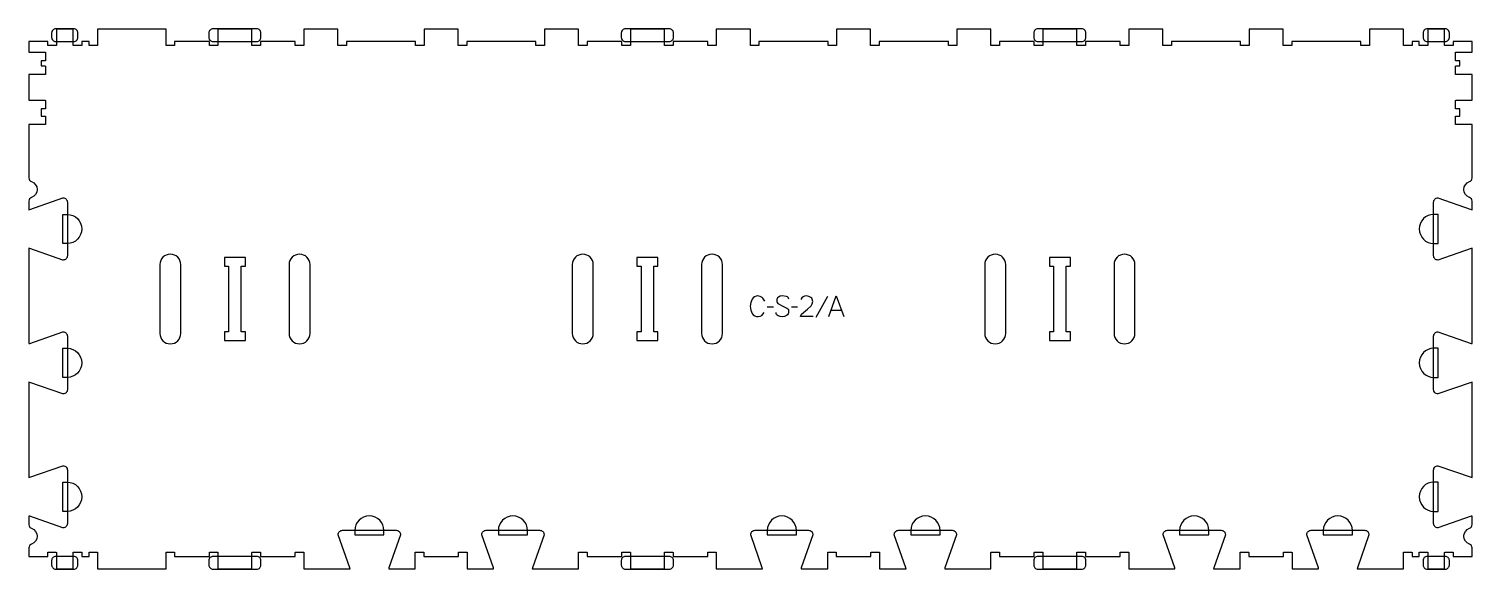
# Model space of a CAD drawing. Header units: millimetres. Extents: x -1047 to 1052, y -398 to 389.
import ezdxf

# ---------------------------------------------------------------- set-up
doc = ezdxf.new("R2010")
doc.units = ezdxf.units.MM
for name, color, linetype, true_color in [('1_ANYTOOL_1MMDEEP_LABELS_S', 2, 'Continuous', 0xffff00), ('3_ANYTOOL_CUTTHROUGH_INSID', 4, 'Continuous', 0x00ffff), ('4_ANYTOOL_CUTTHROUGH_OUTSI', 5, 'Continuous', 0x0000ff), ('5_ANYTOOL_HALF_MILL_9MM_IN', 3, 'Continuous', 0x00ff00)]:
    doc.layers.add(name, color=color, linetype=linetype, true_color=true_color)

msp = doc.modelspace()

# ---------------------------------------------------------------- linework, layer by layer
at = {"layer": '1_ANYTOOL_1MMDEEP_LABELS_S'}
for p, q in [((35.8, -16.1), (27, -16.2)), ((70.9, -16.1), (62.1, -16.2)), ((114.7, -0.5), (97.5, -31.2)), ((119.9, -20.4), (134.8, -20.4))]:
    msp.add_line(p, q, dxfattribs=at)
msp.add_lwpolyline([(23.2, -7.5, 0.131103), (19.4, -2.1), (16.6, -0.5), (13.3, 0), (10.7, -0.3), (8.5, -1.2), (6.6, -2.7), (5, -4.7), (2.9, -9.6), (2.2, -15), (2.9, -20.4), (5, -25.3), (6.6, -27.4), (8.6, -28.8), (11, -29.7), (13.7, -30), (16.5, -29.6), (18.9, -28.4), (22.5, -24.2)], format="xyb", dxfattribs=at)
for points in [[(58.1, -4.6), (57.9, -3.2), (57.2, -2.1), (56.2, -1.2), (54.8, -0.6), (48.7, 0.3), (45.7, -0.1), (43.1, -1.5), (42, -2.5), (41.2, -3.7), (40.7, -5.1), (40.6, -6.7), (40.8, -8.3), (41.3, -9.7), (42.2, -10.8), (49.6, -14.6), (55.6, -17.5), (56.8, -18.5), (57.6, -19.7), (58, -21.2), (57.7, -24.7), (57.1, -26.2), (56.1, -27.5), (54.9, -28.5), (51.9, -29.9), (48.6, -30.3), (45.5, -30), (42.6, -28.8), (41.4, -27.9), (40.5, -26.8), (40, -25.6), (39.9, -24.1)], [(93.5, -30), (75.2, -29.9), (76.7, -26.5), (85.2, -19.1), (90.6, -14.4), (92.4, -11.6), (93, -8.2), (92.4, -4.7), (91.6, -3.3), (90.5, -2.1), (87.6, -0.5), (84.1, 0), (81.3, -0.3), (79, -1.3), (77.1, -2.9), (75.6, -5.1)], [(116.4, -30), (127.3, 0), (138.3, -30)]]:
    msp.add_lwpolyline(points, dxfattribs=at)
at = {"layer": '3_ANYTOOL_CUTTHROUGH_INSID'}
for points in [[(-856.7, -54.4, 1), (-826.2, -54.4), (-826.2, 45.6, 1), (-856.7, 45.6)], [(-668.7, -54.4, 1), (-638.2, -54.4), (-638.2, 45.6, 1), (-668.7, 45.6)], [(-256.7, -54.4, 1), (-226.2, -54.4), (-226.2, 45.6, 1), (-256.7, 45.6)], [(-68.7, -54.4, 1), (-38.2, -54.4), (-38.2, 45.6, 1), (-68.7, 45.6)], [(343.3, -54.4, 1), (373.8, -54.4), (373.8, 45.6, 1), (343.3, 45.6)], [(531.3, -54.4, 1), (561.8, -54.4), (561.8, 45.6, 1), (531.3, 45.6)]]:
    msp.add_lwpolyline(points, format="xyb", close=True, dxfattribs=at)
for points in [[(-732.2, -64.6), (-732.2, -52.1), (-738.2, -52.1), (-738.2, 43.4), (-732.2, 43.4), (-732.2, 55.9), (-762.7, 55.9), (-762.7, 43.4), (-756.7, 43.4), (-756.7, -52.1), (-762.7, -52.1), (-762.7, -64.6)], [(-132.2, -64.6), (-132.2, -52.1), (-138.2, -52.1), (-138.2, 43.4), (-132.2, 43.4), (-132.2, 55.9), (-162.7, 55.9), (-162.7, 43.4), (-156.7, 43.4), (-156.7, -52.1), (-162.7, -52.1), (-162.7, -64.6)], [(467.8, -64.6), (467.8, -52.1), (461.8, -52.1), (461.8, 43.4), (467.8, 43.4), (467.8, 55.9), (437.3, 55.9), (437.3, 43.4), (443.3, 43.4), (443.3, -52.1), (437.3, -52.1), (437.3, -64.6)]]:
    msp.add_lwpolyline(points, close=True, dxfattribs=at)
at = {"layer": '4_ANYTOOL_CUTTHROUGH_OUTSI'}
msp.add_lwpolyline([(1052.3, 370.4), (1024.8, 370.4), (1024.8, 364.6, -0.414214), (1024.5, 364.4), (1012.5, 364.4, -0.414214), (1012.3, 364.6), (1012.3, 388.4), (987.8, 388.4), (987.8, 364.6, -0.414214), (987.5, 364.4), (975.5, 364.4, -0.414214), (975.3, 364.6), (975.3, 370.4), (964.8, 370.4), (964.8, 364.6, -0.414214), (964.5, 364.4), (952.5, 364.4, -0.414214), (952.3, 364.6), (952.3, 388.4), (902.8, 388.4), (902.8, 364.6, -0.414214), (902.5, 364.4), (890.5, 364.4, -0.414214), (890.3, 364.6), (890.3, 370.4), (789.8, 370.4), (789.8, 364.6, -0.414214), (789.5, 364.4), (777.5, 364.4, -0.414214), (777.3, 364.6), (777.3, 388.4), (727.8, 388.4), (727.8, 364.6, -0.414214), (727.5, 364.4), (715.5, 364.4, -0.414214), (715.3, 364.6), (715.3, 370.4), (614.8, 370.4), (614.8, 364.6, -0.414214), (614.5, 364.4), (602.5, 364.4, -0.414214), (602.3, 364.6), (602.3, 388.4), (552.8, 388.4), (552.8, 364.6, -0.414214), (552.5, 364.4), (540.5, 364.4, -0.414214), (540.3, 364.6), (540.3, 370.4), (489.8, 370.4), (489.8, 364.6, -0.414214), (489.5, 364.4), (477.5, 364.4, -0.414214), (477.3, 364.6), (477.3, 388.4), (427.8, 388.4), (427.8, 364.6, -0.414214), (427.5, 364.4), (415.5, 364.4, -0.414214), (415.3, 364.6), (415.3, 370.4), (364.8, 370.4), (364.8, 364.6, -0.414214), (364.5, 364.4), (352.5, 364.4, -0.414214), (352.3, 364.6), (352.3, 388.4), (302.8, 388.4), (302.8, 364.6, -0.414214), (302.5, 364.4), (290.5, 364.4, -0.414214), (290.3, 364.6), (290.3, 370.4), (189.8, 370.4), (189.8, 364.6, -0.414214), (189.5, 364.4), (177.5, 364.4, -0.414214), (177.3, 364.6), (177.3, 388.4), (127.8, 388.4), (127.8, 364.6, -0.414214), (127.5, 364.4), (115.5, 364.4, -0.414214), (115.3, 364.6), (115.3, 370.4), (14.8, 370.4), (14.8, 364.6, -0.414214), (14.5, 364.4), (2.5, 364.4, -0.414214), (2.3, 364.6), (2.3, 388.4), (-47.2, 388.4), (-47.2, 364.6, -0.414214), (-47.5, 364.4), (-59.5, 364.4, -0.414214), (-59.7, 364.6), (-59.7, 370.4), (-110.2, 370.4), (-110.2, 364.6, -0.414214), (-110.5, 364.4), (-122.5, 364.4, -0.414214), (-122.7, 364.6), (-122.7, 388.4), (-172.2, 388.4), (-172.2, 364.6, -0.414214), (-172.5, 364.4), (-184.5, 364.4, -0.414214), (-184.7, 364.6), (-184.7, 370.4), (-235.2, 370.4), (-235.2, 364.6, -0.414214), (-235.5, 364.4), (-247.5, 364.4, -0.414214), (-247.7, 364.6), (-247.7, 388.4), (-297.2, 388.4), (-297.2, 364.6, -0.414214), (-297.5, 364.4), (-309.5, 364.4, -0.414214), (-309.7, 364.6), (-309.7, 370.4), (-410.2, 370.4), (-410.2, 364.6, -0.414214), (-410.5, 364.4), (-422.5, 364.4, -0.414214), (-422.7, 364.6), (-422.7, 388.4), (-472.2, 388.4), (-472.2, 364.6, -0.414214), (-472.5, 364.4), (-484.5, 364.4, -0.414214), (-484.7, 364.6), (-484.7, 370.4), (-585.2, 370.4), (-585.2, 364.6, -0.414214), (-585.5, 364.4), (-597.5, 364.4, -0.414214), (-597.7, 364.6), (-597.7, 388.4), (-647.2, 388.4), (-647.2, 364.6, -0.414214), (-647.5, 364.4), (-659.5, 364.4, -0.414214), (-659.7, 364.6), (-659.7, 370.4), (-710.2, 370.4), (-710.2, 364.6, -0.414214), (-710.5, 364.4), (-722.5, 364.4, -0.414214), (-722.7, 364.6), (-722.7, 388.4), (-772.2, 388.4), (-772.2, 364.6, -0.414214), (-772.5, 364.4), (-784.5, 364.4, -0.414214), (-784.7, 364.6), (-784.7, 370.4), (-835.2, 370.4), (-835.2, 364.6, -0.414214), (-835.5, 364.4), (-847.5, 364.4, -0.414214), (-847.7, 364.6), (-847.7, 388.4), (-947.2, 388.4), (-947.2, 364.6, -0.414214), (-947.5, 364.4), (-959.5, 364.4, -0.414214), (-959.7, 364.6), (-959.7, 370.4), (-970.2, 370.4), (-970.2, 364.6, -0.414214), (-970.5, 364.4), (-982.5, 364.4, -0.414214), (-982.7, 364.6), (-982.7, 388.4), (-1007.2, 388.4), (-1007.2, 364.6, -0.414214), (-1007.5, 364.4), (-1019.5, 364.4, -0.414214), (-1019.7, 364.6), (-1019.7, 370.4), (-1047.2, 370.4), (-1047.2, 354.9), (-1023.5, 354.9, -0.414214), (-1023.2, 354.6), (-1023.2, 342.6, -0.414214), (-1023.5, 342.4), (-1029.2, 342.4), (-1029.2, 334.8), (-1023.5, 334.8, -0.414214), (-1023.2, 334.5), (-1023.2, 322.5, -0.414214), (-1023.5, 322.3), (-1047.2, 322.3), (-1047.2, 284.9), (-1023.5, 284.9, -0.414214), (-1023.2, 284.6), (-1023.2, 272.6, -0.414214), (-1023.5, 272.4), (-1029.2, 272.4), (-1029.2, 261.9), (-1023.5, 261.9, -0.414214), (-1023.2, 261.6), (-1023.2, 249.6, -0.414214), (-1023.5, 249.4), (-1047.2, 249.4), (-1047.2, 172, 0.317837), (-1043.4, 166.5, -0.707107), (-1043.4, 143.4, 0.315906), (-1047.2, 138), (-1047.2, 125.6), (-1045.8, 125.9), (-997.6, 142.8), (-997.5, 142.8, -0.414214), (-991.2, 136.5), (-991.2, 58.5, -0.414214), (-997.5, 52.3), (-997.6, 52.3), (-1045.9, 69.2), (-1047.2, 69.4), (-1047.2, -69.3), (-1045.8, -69), (-997.6, -52.1), (-997.5, -52.1, -0.414214), (-991.2, -58.4), (-991.2, -136.4, -0.414214), (-997.5, -142.6), (-997.6, -142.6), (-1045.9, -125.7), (-1047.2, -125.5), (-1047.2, -264.2), (-1045.8, -263.9), (-997.6, -247), (-997.5, -247, -0.414214), (-991.2, -253.3), (-991.2, -331.3, -0.414214), (-997.5, -337.5), (-997.6, -337.5), (-1045.9, -320.6), (-1047.2, -320.4), (-1047.2, -332.8, 0.317837), (-1043.4, -338.2, -0.707107), (-1043.4, -361.3, 0.315906), (-1047.2, -366.7), (-1047.2, -379.1), (-1019.7, -379.1), (-1019.7, -373.4, -0.414214), (-1019.5, -373.1), (-1007.5, -373.1, -0.414214), (-1007.2, -373.4), (-1007.2, -397.1), (-982.7, -397.1), (-982.7, -373.4, -0.414214), (-982.5, -373.1), (-970.5, -373.1, -0.414214), (-970.2, -373.4), (-970.2, -379.1), (-959.7, -379.1), (-959.7, -373.4, -0.414214), (-959.5, -373.1), (-947.5, -373.1, -0.414214), (-947.2, -373.4), (-947.2, -397.1), (-847.7, -397.1), (-847.7, -373.4, -0.414214), (-847.5, -373.1), (-835.5, -373.1, -0.414214), (-835.2, -373.4), (-835.2, -379.1), (-784.7, -379.1), (-784.7, -373.4, -0.414214), (-784.5, -373.1), (-772.5, -373.1, -0.414214), (-772.2, -373.4), (-772.2, -397.1), (-722.7, -397.1), (-722.7, -373.4, -0.414214), (-722.5, -373.1), (-710.5, -373.1, -0.414214), (-710.2, -373.4), (-710.2, -379.1), (-659.7, -379.1), (-659.7, -373.4, -0.414214), (-659.5, -373.1), (-647.5, -373.1, -0.414214), (-647.2, -373.4), (-647.2, -397.1), (-580, -397.1), (-580.3, -395.7), (-597.2, -347.5), (-597.2, -347.4, -0.414214), (-590.9, -341.1), (-512.9, -341.1, -0.414214), (-506.7, -347.4), (-506.7, -347.5), (-523.6, -395.7), (-523.8, -397.1), (-485.2, -397.1), (-485.2, -373.4, -0.414214), (-485, -373.1), (-473, -373.1, -0.414214), (-472.7, -373.4), (-472.7, -379.1), (-422.2, -379.1), (-422.2, -373.4, -0.414214), (-422, -373.1), (-410, -373.1, -0.414214), (-409.7, -373.4), (-409.7, -397.1), (-371.1, -397.1), (-371.4, -395.7), (-388.3, -347.5), (-388.3, -347.4, -0.414214), (-382, -341.1), (-304, -341.1, -0.414214), (-297.8, -347.4), (-297.8, -347.5), (-314.7, -395.7), (-314.9, -397.1), (-247.7, -397.1), (-247.7, -373.4, -0.414214), (-247.5, -373.1), (-235.5, -373.1, -0.414214), (-235.2, -373.4), (-235.2, -379.1), (-184.7, -379.1), (-184.7, -373.4, -0.414214), (-184.5, -373.1), (-172.5, -373.1, -0.414214), (-172.2, -373.4), (-172.2, -397.1), (-122.7, -397.1), (-122.7, -373.4, -0.414214), (-122.5, -373.1), (-110.5, -373.1, -0.414214), (-110.2, -373.4), (-110.2, -379.1), (-59.7, -379.1), (-59.7, -373.4, -0.414214), (-59.5, -373.1), (-47.5, -373.1, -0.414214), (-47.2, -373.4), (-47.2, -397.1), (20, -397.1), (19.7, -395.7), (2.8, -347.5), (2.8, -347.4, -0.414214), (9.1, -341.1), (87.1, -341.1, -0.414214), (93.3, -347.4), (93.3, -347.5), (76.4, -395.7), (76.2, -397.1), (114.8, -397.1), (114.8, -373.4, -0.414214), (115, -373.1), (127, -373.1, -0.414214), (127.3, -373.4), (127.3, -379.1), (177.8, -379.1), (177.8, -373.4, -0.414214), (178, -373.1), (190, -373.1, -0.414214), (190.3, -373.4), (190.3, -397.1), (228.9, -397.1), (228.6, -395.7), (211.7, -347.5), (211.7, -347.4, -0.414214), (218, -341.1), (296, -341.1, -0.414214), (302.2, -347.4), (302.2, -347.5), (285.3, -395.7), (285.1, -397.1), (352.3, -397.1), (352.3, -373.4, -0.414214), (352.5, -373.1), (364.5, -373.1, -0.414214), (364.8, -373.4), (364.8, -379.1), (415.3, -379.1), (415.3, -373.4, -0.414214), (415.5, -373.1), (427.5, -373.1, -0.414214), (427.8, -373.4), (427.8, -397.1), (477.3, -397.1), (477.3, -373.4, -0.414214), (477.5, -373.1), (489.5, -373.1, -0.414214), (489.8, -373.4), (489.8, -379.1), (540.3, -379.1), (540.3, -373.4, -0.414214), (540.5, -373.1), (552.5, -373.1, -0.414214), (552.8, -373.4), (552.8, -397.1), (620, -397.1), (619.7, -395.7), (602.8, -347.5), (602.8, -347.4, -0.414214), (609.1, -341.1), (687.1, -341.1, -0.414214), (693.3, -347.4), (693.3, -347.5), (676.4, -395.7), (676.2, -397.1), (714.8, -397.1), (714.8, -373.4, -0.414214), (715, -373.1), (727, -373.1, -0.414214), (727.3, -373.4), (727.3, -379.1), (777.8, -379.1), (777.8, -373.4, -0.414214), (778, -373.1), (790, -373.1, -0.414214), (790.3, -373.4), (790.3, -397.1), (828.9, -397.1), (828.6, -395.7), (811.7, -347.5), (811.7, -347.4, -0.414214), (818, -341.1), (896, -341.1, -0.414214), (902.2, -347.4), (902.2, -347.5), (885.3, -395.7), (885.1, -397.1), (952.3, -397.1), (952.3, -373.4, -0.414214), (952.5, -373.1), (964.5, -373.1, -0.414214), (964.8, -373.4), (964.8, -379.1), (975.3, -379.1), (975.3, -373.4, -0.414214), (975.5, -373.1), (987.5, -373.1, -0.414214), (987.8, -373.4), (987.8, -397.1), (1012.3, -397.1), (1012.3, -373.4, -0.414214), (1012.5, -373.1), (1024.5, -373.1, -0.414214), (1024.8, -373.4), (1024.8, -379.1), (1052.3, -379.1), (1052.3, -366.7, 0.315906), (1048.4, -361.3, -0.707107), (1048.4, -338.2, 0.317837), (1052.3, -332.8), (1052.3, -320.4), (1050.9, -320.6), (1002.6, -337.5), (1002.5, -337.5, -0.414214), (996.3, -331.3), (996.3, -253.3, -0.414214), (1002.5, -247), (1002.6, -247), (1050.9, -263.9), (1052.3, -264.2), (1052.3, -125.5), (1050.9, -125.7), (1002.6, -142.6), (1002.5, -142.6, -0.414214), (996.3, -136.4), (996.3, -58.4, -0.414214), (1002.5, -52.1), (1002.6, -52.1), (1050.9, -69), (1052.3, -69.3), (1052.3, 69.4), (1050.9, 69.2), (1002.6, 52.3), (1002.5, 52.3, -0.414214), (996.3, 58.5), (996.3, 136.5, -0.414214), (1002.5, 142.8), (1002.6, 142.8), (1050.9, 125.9), (1052.3, 125.6), (1052.3, 138, 0.315906), (1048.4, 143.4, -0.707107), (1048.4, 166.5, 0.317837), (1052.3, 172), (1052.3, 249.4), (1028.5, 249.4, -0.414214), (1028.3, 249.6), (1028.3, 261.6, -0.414214), (1028.5, 261.9), (1034.3, 261.9), (1034.3, 272.4), (1028.5, 272.4, -0.414214), (1028.3, 272.6), (1028.3, 284.6, -0.414214), (1028.5, 284.9), (1052.3, 284.9), (1052.3, 322.3), (1028.5, 322.3, -0.414214), (1028.3, 322.5), (1028.3, 334.5, -0.414214), (1028.5, 334.8), (1034.3, 334.8), (1034.3, 342.4), (1028.5, 342.4, -0.414214), (1028.3, 342.6), (1028.3, 354.6, -0.414214), (1028.5, 354.9), (1052.3, 354.9)], format="xyb", close=True, dxfattribs=at)
at = {"layer": '5_ANYTOOL_HALF_MILL_9MM_IN'}
for points in [[(-1008.1, 388.9, 0.414214), (-1014.1, 382.9), (-1014.1, 376.4, 0.414214), (-1008.1, 370.4), (-981.9, 370.4, 0.414214), (-975.9, 376.4), (-975.9, 382.9, 0.414214), (-981.9, 388.9)], [(-779.4, 388.9, 0.414214), (-785.4, 382.9), (-785.4, 376.4, 0.414214), (-779.4, 370.4), (-715.6, 370.4, 0.414214), (-709.6, 376.4), (-709.6, 382.9, 0.414214), (-715.6, 388.9)], [(-179.4, 388.9, 0.414214), (-185.4, 382.9), (-185.4, 376.4, 0.414214), (-179.4, 370.4), (-115.6, 370.4, 0.414214), (-109.6, 376.4), (-109.6, 382.9, 0.414214), (-115.6, 388.9)], [(420.6, 388.9, 0.414214), (414.6, 382.9), (414.6, 376.4, 0.414214), (420.6, 370.4), (484.4, 370.4, 0.414214), (490.4, 376.4), (490.4, 382.9, 0.414214), (484.4, 388.9)], [(986.9, 388.9, 0.414214), (980.9, 382.9), (980.9, 376.4, 0.414214), (986.9, 370.4), (1013.1, 370.4, 0.414214), (1019.1, 376.4), (1019.1, 382.9, 0.414214), (1013.1, 388.9)], [(-991.5, 118.8, -1), (-991.5, 76.3), (-997.7, 76.3), (-997.7, 118.8)], [(996.5, 118.8, 1), (996.5, 76.3), (1002.8, 76.3), (1002.8, 118.8)], [(-991.5, -76.1, -1), (-991.5, -118.6), (-997.7, -118.6), (-997.7, -76.1)], [(996.5, -76.1, 1), (996.5, -118.6), (1002.8, -118.6), (1002.8, -76.1)], [(-991.5, -271, -1), (-991.5, -313.5), (-997.7, -313.5), (-997.7, -271)], [(996.5, -271, 1), (996.5, -313.5), (1002.8, -313.5), (1002.8, -271)], [(-530.7, -341.4, 1), (-573.2, -341.4), (-573.2, -347.6), (-530.7, -347.6)], [(-321.8, -341.4, 1), (-364.3, -341.4), (-364.3, -347.6), (-321.8, -347.6)], [(69.3, -341.4, 1), (26.8, -341.4), (26.8, -347.6), (69.3, -347.6)], [(278.2, -341.4, 1), (235.7, -341.4), (235.7, -347.6), (278.2, -347.6)], [(669.3, -341.4, 1), (626.8, -341.4), (626.8, -347.6), (669.3, -347.6)], [(878.2, -341.4, 1), (835.7, -341.4), (835.7, -347.6), (878.2, -347.6)], [(-1008.1, -379.1, 0.414214), (-1014.1, -385.1), (-1014.1, -391.6, 0.414214), (-1008.1, -397.6), (-981.9, -397.6, 0.414214), (-975.9, -391.6), (-975.9, -385.1, 0.414214), (-981.9, -379.1)], [(-779.4, -379.1, 0.414214), (-785.4, -385.1), (-785.4, -391.6, 0.414214), (-779.4, -397.6), (-715.6, -397.6, 0.414214), (-709.6, -391.6), (-709.6, -385.1, 0.414214), (-715.6, -379.1)], [(-179.4, -379.1, 0.414214), (-185.4, -385.1), (-185.4, -391.6, 0.414214), (-179.4, -397.6), (-115.6, -397.6, 0.414214), (-109.6, -391.6), (-109.6, -385.1, 0.414214), (-115.6, -379.1)], [(420.6, -379.1, 0.414214), (414.6, -385.1), (414.6, -391.6, 0.414214), (420.6, -397.6), (484.4, -397.6, 0.414214), (490.4, -391.6), (490.4, -385.1, 0.414214), (484.4, -379.1)], [(986.9, -379.1, 0.414214), (980.9, -385.1), (980.9, -391.6, 0.414214), (986.9, -397.6), (1013.1, -397.6, 0.414214), (1019.1, -391.6), (1019.1, -385.1, 0.414214), (1013.1, -379.1)]]:
    msp.add_lwpolyline(points, format="xyb", close=True, dxfattribs=at)

doc.saveas('drawing.dxf')
